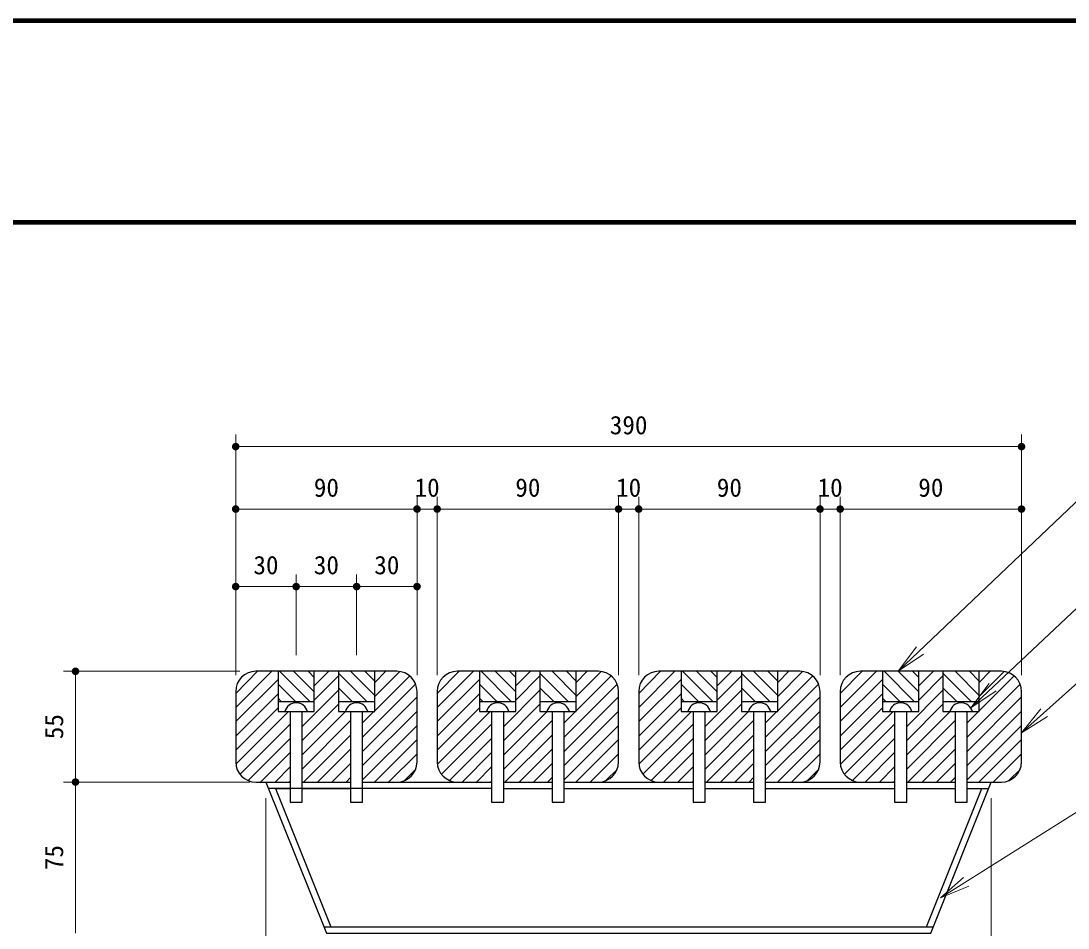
# Model space of a CAD drawing. Units: millimetres at full size, sheet at 1:20, with parts at other scales. Extents: x 0 to 8400, y 0 to 5940.
# Drawn here: x 4303 to 6382, y 4139 to 5940 of the extents above; entities that cross this region are included whole.
import ezdxf
from ezdxf.enums import TextEntityAlignment as Align

# ---------------------------------------------------------------- set-up
doc = ezdxf.new("R2010")
doc.units = ezdxf.units.MM
doc.header["$LTSCALE"] = 20
for name, color, linetype, lineweight in [('D-STR-DIM\u3000寸法線、寸法値', 7, 'Continuous', 13), ('D-STR-HTXT\u3000旗上げ', 7, 'Continuous', 13), ('D-STR\u3000構造物外形線', 1, 'Continuous', 25), ('D-TTL\u3000外枠', 2, 'Continuous', 140)]:
    doc.layers.add(name, color=color, linetype=linetype, lineweight=lineweight)
doc.styles.add('ＭＳ ゴシック', font='')
doc.styles.get('ＭＳ ゴシック').set_extended_font_data('MS Gothic')

# ---------------------------------------------------------------- blocks, each defined once
blk = doc.blocks.new('filled_dot')
at = {"color": 0, "linetype": 'Continuous', "lineweight": -2, "const_width": 1.25}
blk.add_lwpolyline([(-0.625, 0, 1), (0.625, 0, 1)], format="xyb", close=True, dxfattribs=at)
blk = doc.blocks.new('open_arrow')
at = {"color": 0, "linetype": 'Continuous', "lineweight": -2}
blk.add_lwpolyline([(7.5, 1.25), (0, 0), (7.5, -1.25)], dxfattribs=at)

msp = doc.modelspace()

# ---------------------------------------------------------------- linework, layer by layer
at = {"layer": 'D-STR-DIM\u3000寸法線、寸法値'}
for p, q in [((4729.61, 4741.5), (4729.61, 5118.74)), ((6289.61, 4741.5), (6289.61, 5118.74)), ((4729.61, 5094.74), (6289.61, 5094.74)), ((4729.61, 4640.56), (4729.61, 4994.72)), ((5089.61, 4640.56), (5089.61, 4994.72)), ((5089.61, 4640.56), (5089.61, 4994.72)), ((5129.61, 4640.56), (5129.61, 4994.72)), ((5129.61, 4640.56), (5129.61, 4994.72)), ((5489.61, 4640.56), (5489.61, 4994.72)), ((5489.61, 4640.56), (5489.61, 4994.72)), ((5529.61, 4640.56), (5529.61, 4994.72)), ((5529.61, 4640.56), (5529.61, 4994.72)), ((5889.61, 4640.56), (5889.61, 4994.72)), ((5889.61, 4640.56), (5889.61, 4994.72)), ((5929.61, 4640.56), (5929.61, 4994.72)), ((5929.61, 4640.56), (5929.61, 4994.72)), ((6289.61, 4640.56), (6289.61, 4994.72)), ((4729.61, 4970.72), (5089.61, 4970.72)), ((5089.61, 4970.72), (5129.61, 4970.72)), ((5129.61, 4970.72), (5489.61, 4970.72)), ((5489.61, 4970.72), (5529.61, 4970.72)), ((5529.61, 4970.72), (5889.61, 4970.72)), ((5889.61, 4970.72), (5929.61, 4970.72)), ((5929.61, 4970.72), (6289.61, 4970.72)), ((4729.61, 4640.56), (4729.61, 4840.81)), ((4849.61, 4680.56), (4849.61, 4840.81)), ((4849.61, 4680.56), (4849.61, 4840.81)), ((4969.61, 4680.56), (4969.61, 4840.81)), ((4969.61, 4680.56), (4969.61, 4840.81)), ((5089.61, 4640.56), (5089.61, 4840.81)), ((4729.61, 4816.81), (4849.61, 4816.81)), ((4849.61, 4816.81), (4969.61, 4816.81)), ((4969.61, 4816.81), (5089.61, 4816.81)), ((4737.61, 4648.56), (4387.53, 4648.56)), ((4411.53, 4648.56), (4411.53, 4428.56)), ((4757.61, 4428.56), (4387.53, 4428.56)), ((4737.61, 4428.56), (4387.53, 4428.56)), ((4411.53, 4428.56), (4411.53, 4128.56)), ((4789.61, 4396.56), (4789.61, 3701.39)), ((6229.61, 4396.56), (6229.61, 3701.39))]:
    msp.add_line(p, q, dxfattribs=at)
at = {"layer": 'D-STR-HTXT\u3000旗上げ'}
for points in [[(6044.61, 4648.56), (6611.45, 5187.62), (6619.45, 5187.62), (7034.85, 5187.62), (6827.15, 5187.62)], [(6188.73, 4575.89), (6699.61, 5056.35), (6707.61, 5056.35), (7287.01, 5056.35), (6997.31, 5056.35)], [(6289.61, 4526.27), (6644.96, 4843.89), (6652.96, 4843.89), (7558.86, 4843.89), (7105.91, 4843.89)], [(6128.63, 4198.69), (6483.98, 4422.37), (6491.98, 4422.37), (6870.03, 4422.37), (6681.01, 4422.37)]]:
    msp.add_lwpolyline(points, dxfattribs=at)
at = {"layer": 'D-STR\u3000構造物外形線'}
for p, q in [((4729.61, 4576.56), (4801.61, 4648.56)), ((4729.61, 4604.56), (4773.11, 4648.56)), ((5049.61, 4648.56), (4769.61, 4648.56)), ((4816.61, 4648.56), (4876.61, 4588.56)), ((4844.61, 4648.56), (4885.61, 4607.56)), ((4873.11, 4648.56), (4885.61, 4636.06)), ((4885.61, 4619.56), (4914.61, 4648.56)), ((4885.61, 4648.06), (4886.11, 4648.56)), ((4885.61, 4591.56), (4933.61, 4639.56)), ((4933.61, 4644.56), (4989.61, 4588.56)), ((4957.61, 4648.56), (5005.61, 4600.56)), ((4986.11, 4648.56), (5005.61, 4629.06)), ((5005.61, 4626.56), (5027.61, 4648.56)), ((5005.61, 4598.56), (5055.11, 4648.06)), ((5005.61, 4570.06), (5075.11, 4639.56)), ((5129.61, 4576.56), (5201.61, 4648.56)), ((5129.61, 4604.56), (5173.11, 4648.56)), ((5449.61, 4648.56), (5169.61, 4648.56)), ((5216.61, 4648.56), (5276.61, 4588.56)), ((5244.61, 4648.56), (5285.61, 4607.56)), ((5273.11, 4648.56), (5285.61, 4636.06)), ((5285.61, 4619.56), (5314.61, 4648.56)), ((5285.61, 4648.06), (5286.11, 4648.56)), ((5285.61, 4591.56), (5333.61, 4639.56)), ((5333.61, 4644.56), (5389.61, 4588.56)), ((5357.61, 4648.56), (5405.61, 4600.56)), ((5386.11, 4648.56), (5405.61, 4629.06)), ((5405.61, 4626.56), (5427.61, 4648.56)), ((5405.61, 4598.56), (5455.11, 4648.06)), ((5405.61, 4570.06), (5475.11, 4639.56)), ((5529.61, 4576.56), (5601.61, 4648.56)), ((5529.61, 4604.56), (5573.11, 4648.56)), ((5849.61, 4648.56), (5569.61, 4648.56)), ((5616.61, 4648.56), (5676.61, 4588.56)), ((5644.61, 4648.56), (5685.61, 4607.56)), ((5673.11, 4648.56), (5685.61, 4636.06)), ((5685.61, 4619.56), (5714.61, 4648.56)), ((5685.61, 4648.06), (5686.11, 4648.56)), ((5685.61, 4591.56), (5733.61, 4639.56)), ((5733.61, 4644.56), (5789.61, 4588.56)), ((5757.61, 4648.56), (5805.61, 4600.56)), ((5786.11, 4648.56), (5805.61, 4629.06)), ((5805.61, 4626.56), (5827.61, 4648.56)), ((5805.61, 4598.56), (5855.11, 4648.06)), ((5805.61, 4570.06), (5875.11, 4639.56)), ((5929.61, 4576.56), (6001.61, 4648.56)), ((5929.61, 4604.56), (5973.11, 4648.56)), ((6249.61, 4648.56), (5969.61, 4648.56)), ((6016.61, 4648.56), (6076.61, 4588.56)), ((6044.61, 4648.56), (6085.61, 4607.56)), ((6073.11, 4648.56), (6085.61, 4636.06)), ((6085.61, 4619.56), (6114.61, 4648.56)), ((6085.61, 4648.06), (6086.11, 4648.56)), ((6085.61, 4591.56), (6133.61, 4639.56)), ((6133.61, 4644.56), (6189.61, 4588.56)), ((6157.61, 4648.56), (6205.61, 4600.56)), ((6186.11, 4648.56), (6205.61, 4629.06)), ((6205.61, 4626.56), (6227.61, 4648.56)), ((6205.61, 4598.56), (6255.11, 4648.06)), ((6205.61, 4570.06), (6275.11, 4639.56)), ((4729.61, 4548.56), (4813.61, 4632.56)), ((4813.61, 4623.06), (4848.11, 4588.56)), ((4933.61, 4616.06), (4961.11, 4588.56)), ((4981.61, 4518.06), (5086.61, 4623.06)), ((5129.61, 4548.56), (5213.61, 4632.56)), ((5213.61, 4623.06), (5248.11, 4588.56)), ((5333.61, 4616.06), (5361.11, 4588.56)), ((5381.61, 4518.06), (5486.61, 4623.06)), ((5529.61, 4548.56), (5613.61, 4632.56)), ((5613.61, 4623.06), (5648.11, 4588.56)), ((5733.61, 4616.06), (5761.11, 4588.56)), ((5781.61, 4518.06), (5886.61, 4623.06)), ((5929.61, 4548.56), (6013.61, 4632.56)), ((6013.61, 4623.06), (6048.11, 4588.56)), ((6133.61, 4616.06), (6161.11, 4588.56)), ((6181.61, 4518.06), (6286.61, 4623.06)), ((4729.61, 4608.56), (4729.61, 4468.56)), ((4729.61, 4520.06), (4813.61, 4604.06)), ((4813.61, 4595.06), (4820.11, 4588.56)), ((4861.61, 4539.06), (4933.61, 4611.06)), ((4981.61, 4489.56), (5089.61, 4597.56)), ((5089.61, 4468.56), (5089.61, 4608.56)), ((5129.61, 4608.56), (5129.61, 4468.56)), ((5129.61, 4520.06), (5213.61, 4604.06)), ((5213.61, 4595.06), (5220.11, 4588.56)), ((5261.61, 4539.06), (5333.61, 4611.06)), ((5381.61, 4489.56), (5489.61, 4597.56)), ((5489.61, 4468.56), (5489.61, 4608.56)), ((5529.61, 4608.56), (5529.61, 4468.56)), ((5529.61, 4520.06), (5613.61, 4604.06)), ((5613.61, 4595.06), (5620.11, 4588.56)), ((5661.61, 4539.06), (5733.61, 4611.06)), ((5781.61, 4489.56), (5889.61, 4597.56)), ((5889.61, 4468.56), (5889.61, 4608.56)), ((5929.61, 4608.56), (5929.61, 4468.56)), ((5929.61, 4520.06), (6013.61, 4604.06)), ((6013.61, 4595.06), (6020.11, 4588.56)), ((6061.61, 4539.06), (6133.61, 4611.06)), ((6181.61, 4489.56), (6289.61, 4597.56)), ((6289.61, 4468.56), (6289.61, 4608.56)), ((4729.61, 4492.06), (4813.61, 4576.06)), ((4813.61, 4588.56), (4885.61, 4588.56)), ((4861.61, 4511.06), (4933.61, 4583.06)), ((4933.61, 4588.56), (5005.61, 4588.56)), ((5129.61, 4492.06), (5213.61, 4576.06)), ((5213.61, 4588.56), (5285.61, 4588.56)), ((5261.61, 4511.06), (5333.61, 4583.06)), ((5333.61, 4588.56), (5405.61, 4588.56)), ((5529.61, 4492.06), (5613.61, 4576.06)), ((5613.61, 4588.56), (5685.61, 4588.56)), ((5661.61, 4511.06), (5733.61, 4583.06)), ((5733.61, 4588.56), (5805.61, 4588.56)), ((5929.61, 4492.06), (6013.61, 4576.06)), ((6013.61, 4588.56), (6085.61, 4588.56)), ((6061.61, 4511.06), (6133.61, 4583.06)), ((6133.61, 4588.56), (6205.61, 4588.56)), ((4730.11, 4464.06), (4834.61, 4568.56)), ((4861.61, 4567.56), (4862.61, 4568.56)), ((4861.61, 4482.56), (4947.61, 4568.56)), ((4981.61, 4461.56), (5089.61, 4569.56)), ((4981.61, 4546.06), (5004.11, 4568.56)), ((5130.11, 4464.06), (5234.61, 4568.56)), ((5261.61, 4567.56), (5262.61, 4568.56)), ((5261.61, 4482.56), (5347.61, 4568.56)), ((5381.61, 4461.56), (5489.61, 4569.56)), ((5381.61, 4546.06), (5404.11, 4568.56)), ((5530.11, 4464.06), (5634.61, 4568.56)), ((5661.61, 4567.56), (5662.61, 4568.56)), ((5661.61, 4482.56), (5747.61, 4568.56)), ((5781.61, 4461.56), (5889.61, 4569.56)), ((5781.61, 4546.06), (5804.11, 4568.56)), ((5930.11, 4464.06), (6034.61, 4568.56)), ((6061.61, 4567.56), (6062.61, 4568.56)), ((6061.61, 4482.56), (6147.61, 4568.56)), ((6181.61, 4461.56), (6289.61, 4569.56)), ((6181.61, 4546.06), (6204.11, 4568.56)), ((4738.11, 4444.06), (4837.61, 4543.56)), ((4861.61, 4454.56), (4957.61, 4550.56)), ((4981.61, 4433.06), (5089.61, 4541.06)), ((5138.11, 4444.06), (5237.61, 4543.56)), ((5261.61, 4454.56), (5357.61, 4550.56)), ((5381.61, 4433.06), (5489.61, 4541.06)), ((5538.11, 4444.06), (5637.61, 4543.56)), ((5661.61, 4454.56), (5757.61, 4550.56)), ((5781.61, 4433.06), (5889.61, 4541.06)), ((5938.11, 4444.06), (6037.61, 4543.56)), ((6061.61, 4454.56), (6157.61, 4550.56)), ((6181.61, 4433.06), (6289.61, 4541.06)), ((4754.11, 4431.56), (4837.61, 4515.06)), ((4864.11, 4428.56), (4957.61, 4522.06)), ((5005.11, 4428.56), (5089.61, 4513.06)), ((5154.11, 4431.56), (5237.61, 4515.06)), ((5264.11, 4428.56), (5357.61, 4522.06)), ((5405.11, 4428.56), (5489.61, 4513.06)), ((5554.11, 4431.56), (5637.61, 4515.06)), ((5664.11, 4428.56), (5757.61, 4522.06)), ((5805.11, 4428.56), (5889.61, 4513.06)), ((5954.11, 4431.56), (6037.61, 4515.06)), ((6064.11, 4428.56), (6157.61, 4522.06)), ((6205.11, 4428.56), (6289.61, 4513.06)), ((4892.11, 4428.56), (4957.61, 4494.06)), ((5292.11, 4428.56), (5357.61, 4494.06)), ((5692.11, 4428.56), (5757.61, 4494.06)), ((6092.11, 4428.56), (6157.61, 4494.06)), ((4779.11, 4428.56), (4837.61, 4487.06)), ((5033.11, 4428.56), (5089.61, 4484.56)), ((5179.11, 4428.56), (5237.61, 4487.06)), ((5433.11, 4428.56), (5489.61, 4484.56)), ((5579.11, 4428.56), (5637.61, 4487.06)), ((5833.11, 4428.56), (5889.61, 4484.56)), ((5979.11, 4428.56), (6037.61, 4487.06)), ((6233.11, 4428.56), (6289.61, 4484.56)), ((4807.61, 4428.56), (4837.61, 4458.56)), ((4920.61, 4428.56), (4957.61, 4465.56)), ((5064.61, 4431.56), (5086.61, 4453.56)), ((5207.61, 4428.56), (5237.61, 4458.56)), ((5320.61, 4428.56), (5357.61, 4465.56)), ((5464.61, 4431.56), (5486.61, 4453.56)), ((5607.61, 4428.56), (5637.61, 4458.56)), ((5720.61, 4428.56), (5757.61, 4465.56)), ((5864.61, 4431.56), (5886.61, 4453.56)), ((6007.61, 4428.56), (6037.61, 4458.56)), ((6120.61, 4428.56), (6157.61, 4465.56)), ((6264.61, 4431.56), (6286.61, 4453.56)), ((4769.61, 4428.56), (4837.61, 4428.56)), ((4835.61, 4428.56), (4837.61, 4430.56)), ((4861.61, 4428.56), (4957.61, 4428.56)), ((4948.61, 4428.56), (4957.61, 4437.56)), ((4981.61, 4428.56), (5237.61, 4428.56)), ((5235.61, 4428.56), (5237.61, 4430.56)), ((5261.61, 4428.56), (5357.61, 4428.56)), ((5348.61, 4428.56), (5357.61, 4437.56)), ((5381.61, 4428.56), (5637.61, 4428.56)), ((5635.61, 4428.56), (5637.61, 4430.56)), ((5661.61, 4428.56), (5757.61, 4428.56)), ((5748.61, 4428.56), (5757.61, 4437.56)), ((5781.61, 4428.56), (6037.61, 4428.56)), ((6035.61, 4428.56), (6037.61, 4430.56)), ((6061.61, 4428.56), (6157.61, 4428.56)), ((6148.61, 4428.56), (6157.61, 4437.56)), ((6181.61, 4428.56), (6249.61, 4428.56)), ((5237.61, 4415.76), (4794.73, 4415.76)), ((4808.51, 4415.76), (4918.27, 4141.36)), ((4808.51, 4415.76), (4837.61, 4415.76)), ((4861.61, 4415.76), (4957.61, 4415.76)), ((5261.61, 4415.76), (5357.61, 4415.76)), ((5381.61, 4415.76), (5637.61, 4415.76)), ((5661.61, 4415.76), (5757.61, 4415.76)), ((5781.61, 4415.76), (6037.61, 4415.76)), ((6061.61, 4415.76), (6157.61, 4415.76)), ((6100.94, 4141.36), (6210.7, 4415.76)), ((6181.61, 4415.76), (6224.49, 4415.76)), ((4904.49, 4141.36), (6114.73, 4141.36))]:
    msp.add_line(p, q, dxfattribs=at)
for points in [[(4813.61, 4648.56), (4813.61, 4568.56), (4885.61, 4568.56), (4885.61, 4648.56)], [(4933.61, 4648.56), (4933.61, 4568.56), (5005.61, 4568.56), (5005.61, 4648.56)], [(5213.61, 4648.56), (5213.61, 4568.56), (5285.61, 4568.56), (5285.61, 4648.56)], [(5333.61, 4648.56), (5333.61, 4568.56), (5405.61, 4568.56), (5405.61, 4648.56)], [(5613.61, 4648.56), (5613.61, 4568.56), (5685.61, 4568.56), (5685.61, 4648.56)], [(5733.61, 4648.56), (5733.61, 4568.56), (5805.61, 4568.56), (5805.61, 4648.56)], [(6013.61, 4648.56), (6013.61, 4568.56), (6085.61, 4568.56), (6085.61, 4648.56)], [(6133.61, 4648.56), (6133.61, 4568.56), (6205.61, 4568.56), (6205.61, 4648.56)], [(4837.61, 4568.56), (4837.61, 4388.56), (4861.61, 4388.56), (4861.61, 4568.56)], [(4957.61, 4568.56), (4957.61, 4388.56), (4981.61, 4388.56), (4981.61, 4568.56)], [(5237.61, 4568.56), (5237.61, 4388.56), (5261.61, 4388.56), (5261.61, 4568.56)], [(5357.61, 4568.56), (5357.61, 4388.56), (5381.61, 4388.56), (5381.61, 4568.56)], [(5637.61, 4568.56), (5637.61, 4388.56), (5661.61, 4388.56), (5661.61, 4568.56)], [(5757.61, 4568.56), (5757.61, 4388.56), (5781.61, 4388.56), (5781.61, 4568.56)], [(6037.61, 4568.56), (6037.61, 4388.56), (6061.61, 4388.56), (6061.61, 4568.56)], [(6157.61, 4568.56), (6157.61, 4388.56), (6181.61, 4388.56), (6181.61, 4568.56)], [(4789.61, 4428.56), (4909.61, 4128.56), (6109.61, 4128.56), (6229.61, 4428.56)]]:
    msp.add_lwpolyline(points, dxfattribs=at)
for centre, radius, start, end in [((4769.61, 4608.56), 40, 90, 180), ((5049.61, 4608.56), 40, 0, 90), ((5169.61, 4608.56), 40, 90, 180), ((5449.61, 4608.56), 40, 0, 90), ((5569.61, 4608.56), 40, 90, 180), ((5849.61, 4608.56), 40, 0, 90), ((5969.61, 4608.56), 40, 90, 180), ((6249.61, 4608.56), 40, 0, 90), ((4849.61, 4563.12), 22.99, 13.68765, 166.31235), ((4969.61, 4563.12), 22.99, 13.68765, 166.31235), ((5249.61, 4563.12), 22.99, 13.68765, 166.31235), ((5369.61, 4563.12), 22.99, 13.68765, 166.31235), ((5649.61, 4563.12), 22.99, 13.68765, 166.31235), ((5769.61, 4563.12), 22.99, 13.68765, 166.31235), ((6049.61, 4563.12), 22.99, 13.68765, 166.31235), ((6169.61, 4563.12), 22.99, 13.68765, 166.31235), ((4769.61, 4468.56), 40, 180, 270), ((5049.61, 4468.56), 40, 270, 0), ((5169.61, 4468.56), 40, 180, 270), ((5449.61, 4468.56), 40, 270, 0), ((5569.61, 4468.56), 40, 180, 270), ((5849.61, 4468.56), 40, 270, 0), ((5969.61, 4468.56), 40, 180, 270), ((6249.61, 4468.56), 40, 270, 0)]:
    msp.add_arc(centre, radius, start, end, dxfattribs=at)
at = {"layer": 'D-TTL\u3000外枠'}
for points in [[(0, 0), (8400, 0), (8400, 5940), (0, 5940)], [(400, 400), (8000, 400), (8000, 5540), (400, 5540)]]:
    msp.add_lwpolyline(points, close=True, dxfattribs=at)

# ---------------------------------------------------------------- block references
at = {"layer": 'D-STR-DIM\u3000寸法線、寸法値', "xscale": 6, "yscale": 6}
for p in [(4729.61, 5094.74), (4729.61, 4970.72), (5089.61, 4970.72), (5129.61, 4970.72), (5489.61, 4970.72), (5529.61, 4970.72), (5889.61, 4970.72), (5929.61, 4970.72), (4729.61, 4816.81), (4849.61, 4816.81), (4969.61, 4816.81)]:
    msp.add_blockref('filled_dot', p, dxfattribs=at)
for p, rotation in [((6289.61, 5094.74), 180), ((5089.61, 4970.72), 180), ((5129.61, 4970.72), 180), ((5489.61, 4970.72), 180), ((5529.61, 4970.72), 180), ((5889.61, 4970.72), 180), ((5929.61, 4970.72), 180), ((6289.61, 4970.72), 180), ((4849.61, 4816.81), 180), ((4969.61, 4816.81), 180), ((5089.61, 4816.81), 180), ((4411.53, 4648.56), 270), ((4411.53, 4428.56), 90), ((4411.53, 4428.56), 270)]:
    msp.add_blockref('filled_dot', p, dxfattribs=dict(at, rotation=rotation))
at = {"layer": 'D-STR-HTXT\u3000旗上げ', "xscale": 8, "yscale": 8}
for p, rotation in [((6044.61, 4648.56), 43.6), ((6188.73, 4575.89), 43.2), ((6289.61, 4526.27), 41.8), ((6128.63, 4198.69), 32.2)]:
    msp.add_blockref('open_arrow', p, dxfattribs=dict(at, rotation=rotation))

# ---------------------------------------------------------------- texts
at = {"layer": 'D-STR-DIM\u3000寸法線、寸法値', "style": 'ＭＳ ゴシック'}
for s, p in [('390', (5509.61, 5137.49)), ('90', (4909.61, 5013.47)), ('10', (5109.61, 5013.47)), ('90', (5309.61, 5013.47)), ('10', (5509.61, 5013.47)), ('90', (5709.61, 5013.47)), ('10', (5909.61, 5013.47)), ('90', (6109.61, 5013.47)), ('30', (4789.61, 4859.56)), ('30', (4909.61, 4859.56)), ('30', (5029.61, 4859.56))]:
    msp.add_text(s, height=36.66, dxfattribs=at).set_placement(p, align=Align.MIDDLE_CENTER)
for s, p in [('55', (4368.78, 4538.56)), ('75', (4368.78, 4278.56))]:
    msp.add_text(s, height=36.66, rotation=90, dxfattribs=at).set_placement(p, align=Align.MIDDLE_CENTER)

doc.saveas('drawing.dxf')
